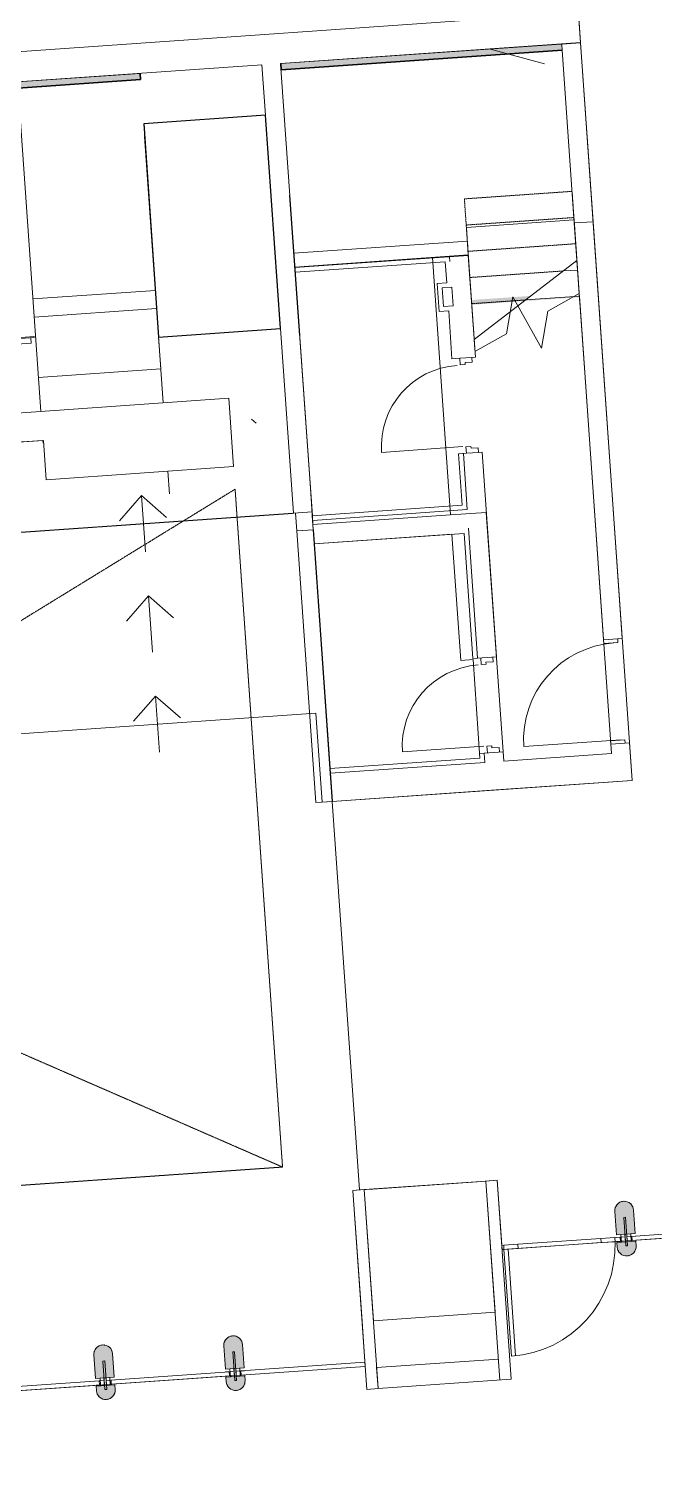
# Model space of a CAD drawing. Header units: millimetres. Extents: x 306 to 836129804, y -168137 to 818603917.
# Drawn here: x 833892113 to 833898772, y 817936032 to 817951346 of the extents above; entities that cross this region are included whole.
import ezdxf

# ---------------------------------------------------------------- set-up
doc = ezdxf.new("R2010")
doc.units = ezdxf.units.MM
doc.header["$LTSCALE"] = 3
doc.linetypes.add('HIDDEN', pattern=[0.375, 0.25, -0.125])
doc.linetypes.add('Overhead', pattern=[1.8, 1.2, -0.6])
for name, color, linetype, lineweight in [('A-010-M_LINE', 251, 'Continuous', 13), ('A-010-M_LINE-T', 251, 'Continuous', 13), ('A-010-M_LINE_Over', 251, 'Overhead', 13), ('A-200-M_WALL_EXT', 251, 'Continuous', 13), ('A-200-M_WALL_INT', 251, 'Continuous', 13), ('A-214-M_CURT_WALL', 251, 'Continuous', 13), ('A-215-M_CURT_PANEL', 251, 'Continuous', 13), ('A-230-H_FLOOR', 251, 'Continuous', 18), ('A-230-M_FLOOR', 251, 'Continuous', 18), ('A-242-M_STAIR', 251, 'Continuous', 13), ('A-242-MB_STAIR', 251, 'Continuous', 13), ('A-325-M_DOOR', 251, 'Continuous', 13), ('A-325-M_DOOR__FRAME', 251, 'Continuous', 13), ('A-340-M_RAILING', 251, 'Continuous', 13), ('A-810-M_ROOMS', 251, 'Continuous', 13), ('S-280-M_COLUMN', 253, 'Continuous', 9), ('S-280-M_STRUCT_FRAME', 253, 'Continuous', 5), ('Z-060-M_DETAIL', 253, 'Continuous', 5), ('Z-060-M_LINE_MEDIUM', 253, 'Continuous', 9)]:
    doc.layers.add(name, color=color, linetype=linetype, lineweight=lineweight)
doc.layers.add('UAJ-00XREF', color=7, linetype='Continuous')
doc.layers.get('A-230-M_FLOOR').off()

# ---------------------------------------------------------------- blocks, each defined once
blk = doc.blocks.new('System Panel - ARC_Glazed-29123606-0300')
at = {"layer": 'A-215-M_CURT_PANEL', "lineweight": 9}
for p, q in [((683, 44), (-683, 44)), ((-683, 44), (-683, 0)), ((-683, 0), (683, 0)), ((683, 0), (683, 44))]:
    blk.add_line(p, q, dxfattribs=at)
blk = doc.blocks.new('System Panel - ARC_Glazed-V3-0300')
at = {"layer": 'A-215-M_CURT_PANEL', "lineweight": 9}
for p, q in [((740, 44), (-740, 44)), ((-740, 44), (-740, 0)), ((-740, 0), (740, 0)), ((740, 0), (740, 44))]:
    blk.add_line(p, q, dxfattribs=at)
blk = doc.blocks.new('Top Rail Type - Top Rail_Internal_-14509061-0300')
at = {"layer": 'A-340-M_RAILING'}
for p, q in [((77300, 31606), (92817, 31606)), ((77300, 25558), (77300, 31606)), ((77350, 31556), (92817, 31556)), ((77350, 25558), (77350, 31556)), ((92817, 31606), (92817, 31556))]:
    blk.add_line(p, q, dxfattribs=at)
blk = doc.blocks.new('System Panel - ARC_Glazed-29123609-0300')
at = {"layer": 'A-215-M_CURT_PANEL', "lineweight": 9}
for p, q in [((683, 44), (-683, 44)), ((-683, 44), (-683, 0)), ((-683, 0), (683, 0)), ((683, 0), (683, 44))]:
    blk.add_line(p, q, dxfattribs=at)
blk = doc.blocks.new('Circular Mullion - ARC_CW_CERAMIC MULLION-30650210-0300')
at = {"layer": 'Z-060-M_LINE_MEDIUM', "lineweight": 18}
h = blk.add_hatch(color=256, dxfattribs=at)
h.paths.add_polyline_path([(0, 160), (28, 156), (50, 147), (76, 124), (87, 110), (97, 86), (100, 46), (100, 10), (-100, 10), (-100, 60), (-93, 94), (-87, 110), (-71, 131), (-50, 147), (-17, 158), (-10, 159)], flags=0)
h.paths.add_polyline_path([(-17, -73), (100, -73), (100, -323), (93, -358), (87, -373), (71, -394), (45, -412), (21, -421), (0, -423), (-26, -420), (-50, -410), (-76, -388), (-87, -373), (-97, -349), (-100, -323), (-100, -73), (-46, -73)], flags=0)
at = {"layer": 'Z-060-M_DETAIL', "lineweight": 18}
for p, q in [((-100, 60), (-100, 10)), ((-100, 10), (100, 10)), ((100, 10), (100, 60)), ((100, -73), (-100, -73)), ((-100, -73), (-100, -323)), ((100, -323), (100, -73))]:
    blk.add_line(p, q, dxfattribs=at)
for centre, start, end in [((0, 60), 0, 180), ((0, -323), 180, 360)]:
    blk.add_arc(centre, 100, start, end, dxfattribs=at)
at = {"layer": 'Z-060-M_LINE_MEDIUM'}
for p, q in [((-63, 0), (-100, 0)), ((-63, -44), (-63, 0)), ((-52, 10), (-52, -73)), ((-10, 53), (-10, -252)), ((10, 53), (-10, 53)), ((10, -252), (10, 53)), ((52, 10), (52, -73)), ((63, 0), (100, 0)), ((63, -44), (63, 0)), ((-63, -44), (-100, -44)), ((63, -44), (100, -44)), ((-10, -252), (10, -252))]:
    blk.add_line(p, q, dxfattribs=at)
blk = doc.blocks.new('Circular Mullion - CERAMIC_MULLIONS-V34-0300')
at = {"layer": 'A-214-M_CURT_WALL', "lineweight": 9}
for p, q in [((-10, -73), (-10, 10)), ((10, 10), (10, -73))]:
    blk.add_line(p, q, dxfattribs=at)
for centre, start, end in [((0, 60), 96.6454, 102.023), ((0, 60), 77.977, 83.3546), ((0, 60), 156.6454, 162.023), ((0, 60), 137.977, 143.3546), ((0, 60), 36.6454, 42.023), ((0, 60), 17.977, 23.3546), ((0, -323), 197.977, 203.3546), ((0, -323), 216.6454, 222.023), ((0, -323), 257.977, 263.3546), ((0, -323), 276.6454, 282.023), ((0, -323), 317.977, 323.3546), ((0, -323), 336.6454, 342.023)]:
    blk.add_arc(centre, 100, start, end, dxfattribs=at)
blk = doc.blocks.new('DCW_01d - L_GF_EMERGENCY EXIT_SINGLE DOOR_MULLION_COLUMN-40867545-0300')
at = {"layer": 'A-325-M_DOOR'}
for p, q in [((593, 1140), (593, 0)), ((638, 1141), (638, 0)), ((488, 0), (-398, 0)), ((-398, 0), (-398, -45)), ((488, -45), (488, 0)), ((-398, -45), (488, -45)), ((638, 0), (593, 0))]:
    blk.add_line(p, q, dxfattribs=at)
at = {"layer": 'A-325-M_DOOR', "lineweight": 9}
for p, q in [((-548, 0), (-658, 0)), ((-548, -45), (-548, 0)), ((638, 0), (488, 0)), ((638, -45), (638, 0)), ((658, 0), (638, 0)), ((638, 0), (638, -45)), ((-658, -45), (-548, -45)), ((-398, 0), (-548, 0)), ((-548, 0), (-548, -45)), ((-548, -45), (-398, -45)), ((488, -45), (638, -45)), ((638, -45), (658, -45))]:
    blk.add_line(p, q, dxfattribs=at)
at = {"layer": 'A-325-M_DOOR'}
blk.add_arc((637, -45), 1186, 89.9789, 177.8284, dxfattribs=at)
blk = doc.blocks.new('Circular Mullion - CERAMIC_MULLIONS-V40-0300')
at = {"layer": 'Z-060-M_DETAIL'}
h = blk.add_hatch(dxfattribs=at)
h.set_pattern_fill('FP_20', color=256, style=0, pattern_type=2)
h.set_pattern_definition([(310, (-95612.9, 12466.2), (-378.663, -1413.188), [152.4, -1676.4]), (5, (-95612.9, 12466.2), (-543.072, 1456.275), [121.92, -1341.12]), (259.549, (-95491.4, 12476.8), (-1597.993, -889.342), [129.52, -1424.72]), (313.816, (-95612.9, 12059.8), (-425.657, -2152.884), [228.6, -2514.6]), (263.364, (-95432.2, 12087.8), (-2302.92, -1490.54), [194.28, -2137.08]), (8.816, (-95612.9, 12059.8), (1210.45, 2461.7), [182.88, -2011.68]), (339, (-95409.7, 12161.4), (353.941, -1419.581), [152.4, -1676.4]), (34, (-95409.7, 12161.4), (-1180.998, 1010.4), [121.92, -1341.12]), (288.549, (-95308.6, 12229.5), (-966.475, -1552.558), [129.52, -1424.72]), (322.5, (-95612.9, 12466.17), (659.7864, 151.2082), [67.056, -1257.808, 67.056, -2640.584]), (322.5, (-95612.9, 12466.17), (659.7864, 151.2082), [-1391.92, -1294.384, 67.056, -1279.144]), (352.5, (-95612.9, 12466.2), (723.772, 635.782), [67.056, -709.168, 67.056, -1740.408]), (352.5, (-95612.9, 12466.2), (723.772, 635.782), [-843.28, -1227.328, 67.056, -446.024]), (32.5, (-96066, 12466.2), (499.963, 963.728), [67.056, -440.944, 67.056, -3621.024]), (32.5, (-96066, 12466.2), (499.963, 963.728), [-575.056, -1517.904, 67.056, -2036.064]), (42.5, (-96269.2, 12466.2), (-99.357, 1198.254), [67.056, -593.344, 67.056, -985.52, -1493.52]), (42.5, (-96269.2, 12466.2), (-99.357, 1198.254), [-1712.976, 67.056, -1426.464])])
h.paths.add_polyline_path([(-10, 10), (10, 10), (10, -73), (-10, -73), (-10, 0)], flags=0)
at = {"layer": 'A-214-M_CURT_WALL', "lineweight": 9}
for p, q in [((-10, -73), (-10, 10)), ((10, 10), (10, -73))]:
    blk.add_line(p, q, dxfattribs=at)
for centre, start, end in [((0, 60), 96.6454, 102.023), ((0, 60), 77.977, 83.3546), ((0, 60), 156.6454, 162.023), ((0, 60), 137.977, 143.3546), ((0, 60), 36.6454, 42.023), ((0, 60), 17.977, 23.3546), ((0, -323), 197.977, 203.3546), ((0, -323), 216.6454, 222.023), ((0, -323), 257.977, 263.3546), ((0, -323), 276.6454, 282.023), ((0, -323), 317.977, 323.3546), ((0, -323), 336.6454, 342.023)]:
    blk.add_arc(centre, 100, start, end, dxfattribs=at)
blk = doc.blocks.new('System Panel - ARC_Glazed _Reflective_ - AUDITORIUM-41648775-0300')
at = {"layer": 'A-215-M_CURT_PANEL', "lineweight": 9}
for p, q in [((1392, 66), (-1508, 66)), ((-1508, 66), (-1508, -110)), ((1392, -110), (1392, 66)), ((-1508, -110), (1392, -110))]:
    blk.add_line(p, q, dxfattribs=at)
blk = doc.blocks.new('ARC_DOOR_METAL_M10-FH-I - 900x2100mm-38792992-0300')
at = {"layer": 'A-325-M_DOOR'}
blk.add_line((517, 8), (517, -1026), dxfattribs=at)
at = {"layer": 'A-325-M_DOOR__FRAME'}
for p, q in [((-557, 52), (-520, 52)), ((-520, 52), (-520, -100)), ((520, -100), (520, 52)), ((520, 52), (557, 52)), ((-520, -100), (-557, -100)), ((557, -100), (520, -100))]:
    blk.add_line(p, q, dxfattribs=at)
blk.add_arc((517, 8), 1034, 180, 270, dxfattribs=at)
blk = doc.blocks.new('ARC_DOOR_TIMBER_T11-FA-O - 800x2100mm-39390594-0300')
at = {"layer": 'A-325-M_DOOR', "lineweight": 9}
for p, q in [((-507, 63), (-457, 63)), ((-457, 63), (-457, -14)), ((457, 63), (507, 63)), ((457, -14), (457, 63)), ((-437, -67), (-507, -67)), ((-457, -14), (-437, -14)), ((-437, -14), (-437, -67)), ((437, -67), (437, -14)), ((437, -14), (457, -14)), ((507, -67), (437, -67))]:
    blk.add_line(p, q, dxfattribs=at)
at = {"layer": 'A-325-M_DOOR'}
blk.add_line((434, -100), (434, -968), dxfattribs=at)
blk.add_arc((434, -100), 868, 180, 270, dxfattribs=at)
blk = doc.blocks.new('ARC_DOOR_TIMBER_T11-FA-O - 800x2100mm-V146-0300')
at = {"layer": 'A-325-M_DOOR', "lineweight": 9}
for p, q in [((-507, 63), (-457, 63)), ((-507, -67), (-507, 63)), ((-457, 63), (-457, -14)), ((457, 63), (507, 63)), ((457, -14), (457, 63)), ((507, 63), (507, -67)), ((-437, -67), (-507, -67)), ((-457, -14), (-437, -14)), ((-437, -14), (-437, -67)), ((437, -67), (437, -14)), ((437, -14), (457, -14)), ((507, -67), (437, -67))]:
    blk.add_line(p, q, dxfattribs=at)
at = {"layer": 'A-325-M_DOOR'}
blk.add_line((434, -100), (434, -968), dxfattribs=at)
blk.add_arc((434, -100), 868, 180, 270, dxfattribs=at)
blk = doc.blocks.new('System Panel - ARC_Glazed-29123614-0300')
at = {"layer": 'A-215-M_CURT_PANEL', "lineweight": 9}
for p, q in [((688, 44), (-688, 44)), ((-688, 44), (-688, 0)), ((-688, 0), (688, 0)), ((688, 0), (688, 44))]:
    blk.add_line(p, q, dxfattribs=at)
blk = doc.blocks.new('Circular Mullion - CERAMIC_MULLIONS-V242-0300')
at = {"layer": 'A-214-M_CURT_WALL', "lineweight": 9}
for p, q in [((-10, -73), (-10, 10)), ((10, 10), (10, -73))]:
    blk.add_line(p, q, dxfattribs=at)
for centre, start, end in [((0, 60), 96.6454, 102.023), ((0, 60), 77.977, 83.3546), ((0, 60), 156.6454, 162.023), ((0, 60), 137.977, 143.3546), ((0, 60), 36.6454, 42.023), ((0, 60), 17.977, 23.3546), ((0, -323), 197.977, 203.3546), ((0, -323), 216.6454, 222.023), ((0, -323), 257.977, 263.3546), ((0, -323), 276.6454, 282.023), ((0, -323), 317.977, 323.3546), ((0, -323), 336.6454, 342.023)]:
    blk.add_arc(centre, 100, start, end, dxfattribs=at)
blk = doc.blocks.new('System Panel - ARC_Glazed _Reflective_ - AUDITORIUM-41648778-0300')
at = {"layer": 'A-215-M_CURT_PANEL', "lineweight": 9}
for p, q in [((-1260, 65.5), (-1450, 65.5)), ((-1450, 65.5), (-1450, -109.5)), ((-1450, -109.5), (-1260, -109.5))]:
    blk.add_line(p, q, dxfattribs=at)
blk = doc.blocks.new('INTERPRETORS BOOTH STAIR - INTERPRETORS BOOTH STAIR-36309088-0300')
at = {"layer": 'A-230-H_FLOOR'}
blk.add_hatch(color=50, dxfattribs=at).paths.add_polyline_path([(94876, 22530), (95817, 22530), (95817, 22541), (95242, 22541), (95301, 22580), (94667, 22580), (94667, 22530), (94820, 22530)], flags=0)
blk = doc.blocks.new('3A35X-MAGP-P-MP-00')
at = {"layer": 'A-230-H_FLOOR', "lineweight": 9}
h = blk.add_hatch(dxfattribs=at)
h.set_pattern_fill('FP_138', color=256, angle=3.9989, style=0, pattern_type=2)
h.set_pattern_definition([(53.9989, (834383717.2, 817919328.7), (1462.816, -25.562), [152.4, -1676.4]), (358.9989, (834383717.2, 817919328.7), (-387.846, 1505.07), [121.92, -1341.12]), (104.4499, (834383839.1, 817919326.5), (1074.982, 1479.501), [129.52, -1424.72]), (50.183, (834383688.9, 817919734), (2186.81, -184.288), [228.6, -2514.6]), (100.635, (834383871, 817919718.7), (1756.557, 2107.05), [194.28, -2137.08]), (355.183, (834383688.9, 817919734), (1756.58, 2107.03), [182.88, -2011.68]), (24.9989, (834383898.7, 817919646.9), (1267.016, -731.544), [152.4, -1676.4]), (329.9989, (834383898.7, 817919646.9), (390.455, 1504.396), [121.92, -1341.12]), (75.4499, (834384004.2, 817919585.9), (1657.477, 772.84), [129.52, -1424.72]), (41.4989, (834383717.2, 817919328.66), (-22.524, 676.5165), [67.056, -1257.808, 67.056, -1294.384, -1346.2]), (41.4989, (834383717.2, 817919328.66), (-22.524, 676.5165), [-2686.304, 67.056, -1279.144]), (11.4989, (834383717.2, 817919328.66), (477.3656, 836.772), [67.056, -709.168, 67.056, -1227.328, -513.08]), (11.4989, (834383717.2, 817919328.66), (477.3656, 836.772), [-2070.608, 67.056, -446.024]), (331.4989, (834383265.17, 817919297.06), (1085.2828, 29.9265), [67.056, -440.944, 67.056, -1517.904, -2103.12]), (331.4989, (834383265.17, 817919297.06), (1085.2828, 29.9265), [-2092.96, 67.056, -2036.064]), (321.4989, (834383062.5, 817919282.9), (1167.964, 285.56), [67.056, -593.344, 67.056, -985.52, -1493.52]), (321.4989, (834383062.5, 817919282.9), (1167.964, 285.56), [-1712.976, 67.056, -1426.464])])
h.paths.add_polyline_path([(834474616, 817947142), (834474607, 817947266), (834474009, 817947224), (834474017, 817947100)], flags=0)
at = {"layer": 'S-280-M_STRUCT_FRAME'}
blk.add_hatch(color=256, dxfattribs=at).paths.add_polyline_path([(834474645, 817950915), (834477546, 817951117), (834477541, 817951182), (834474549, 817950975), (834474553, 817950908)], flags=0)
h = blk.add_hatch(color=256, dxfattribs=at)
h.paths.add_polyline_path([(834472345, 817950754), (834473057, 817950804), (834473052, 817950870), (834471749, 817950779), (834471753, 817950712), (834471784, 817950715)], flags=0)
h.paths.add_polyline_path([(834471484, 817950694), (834471529, 817950697), (834471524, 817950763), (834462117, 817950106), (834462122, 817950039), (834471482, 817950693)], flags=0)
h.paths.add_polyline_path([(834461849, 817950020), (834461897, 817950023), (834461893, 817950090), (834460491, 817949992), (834460496, 817949925), (834460662, 817949937)], flags=0)
at = {"layer": 'A-010-M_LINE'}
for p, q in [((834477718, 817951519), (834458972, 817950208)), ((834477741, 817951199), (834477718, 817951519)), ((834474548, 817950976), (834477741, 817951199)), ((834476768, 817951132), (834477356, 817950972)), ((834474882, 817946198), (834474548, 817950976)), ((834459144, 817949899), (834474349, 817950962)), ((834474349, 817950962), (834474387, 817950424)), ((834474545, 817948153), (834474683, 817946184)), ((834473066, 817946372), (834472833, 817946104)), ((834473108, 817945773), (834473066, 817946372)), ((834473066, 817946372), (834473334, 817946139)), ((834474683, 817946184), (834474882, 817946198)), ((834473140, 817945304), (834472908, 817945036)), ((834473182, 817944706), (834473140, 817945304)), ((834473140, 817945304), (834473408, 817945071)), ((834473215, 817944237), (834472982, 817943969)), ((834473257, 817943638), (834473215, 817944237)), ((834473215, 817944237), (834473483, 817944004))]:
    blk.add_line(p, q, dxfattribs=at)
at = {"layer": 'A-010-M_LINE', "lineweight": 25}
for p, q in [((834474387, 817950424), (834473090, 817950333)), ((834474545, 817948153), (834474387, 817950424)), ((834473090, 817950333), (834473248, 817948062)), ((834473248, 817948062), (834474545, 817948153))]:
    blk.add_line(p, q, dxfattribs=at)
at = {"layer": 'A-010-M_LINE', "lineweight": 30}
blk.add_line((834474751, 817948077), (834474646, 817949574), dxfattribs=at)
at = {"layer": 'A-010-M_LINE', "lineweight": 9}
for p, q in [((834473996, 817947409), (834460163, 817946442)), ((834474047, 817946681), (834473996, 817947409)), ((834462160, 817946272), (834472022, 817946961)), ((834472022, 817946961), (834472052, 817946541)), ((834472052, 817946541), (834474047, 817946681))]:
    blk.add_line(p, q, dxfattribs=at)
at = {"layer": 'A-010-M_LINE', "linetype": 'Overhead'}
for p, q in [((834460735, 817938252), (834474063, 817946441)), ((834474568, 817939219), (834474063, 817946441)), ((834474568, 817939219), (834460231, 817945474)), ((834460735, 817938252), (834474568, 817939219))]:
    blk.add_line(p, q, dxfattribs=at)
at = {"layer": 'A-010-M_LINE-T'}
for p, q in [((834473099, 817950199), (834473297, 817947360)), ((834473348, 817946632), (834473365, 817946393))]:
    blk.add_line(p, q, dxfattribs=at)
at = {"layer": 'A-010-M_LINE_Over'}
blk.add_line((834459578, 817945128), (834474683, 817946184), dxfattribs=at)
at = {"layer": 'A-200-M_WALL_EXT', "lineweight": 13}
for p, q in [((834477741, 817951196), (834477541, 817951182)), ((834477541, 817951182), (834477546, 817951117)), ((834477741, 817951196), (834477874, 817949291)), ((834477674, 817949277), (834477546, 817951117)), ((834471753, 817950712), (834471994, 817947269)), ((834477874, 817949291), (834477674, 817949277)), ((834476536, 817949085), (834474690, 817948956)), ((834476546, 817948936), (834476536, 817949085)), ((834474690, 817948956), (834474700, 817948807)), ((834474700, 817948807), (834476546, 817948936)), ((834474816, 817947156), (834474707, 817948714)), ((834474816, 817947156), (834474886, 817946158)), ((834471791, 817946944), (834472016, 817946960)), ((834472016, 817946960), (834472018, 817946930)), ((834474906, 817945859), (834474965, 817945021)), ((834474965, 817945021), (834475040, 817943953))]:
    blk.add_line(p, q, dxfattribs=at)
at = {"layer": 'A-200-M_WALL_INT'}
for p, q in [((834477874, 817949291), (834477674, 817949277)), ((834478185, 817944849), (834477874, 817949291)), ((834477674, 817949277), (834477702, 817948877)), ((834476546, 817948931), (834474700, 817948802)), ((834474704, 817948752), (834476300, 817948863)), ((834476300, 817948863), (834476316, 817948641)), ((834476346, 817948917), (834476350, 817948867)), ((834476622, 817947847), (834476546, 817948931)), ((834476316, 817948641), (834476216, 817948634)), ((834476216, 817948634), (834476237, 817948334)), ((834476269, 817948587), (834476369, 817948594)), ((834476283, 817948388), (834476269, 817948587)), ((834476369, 817948594), (834476383, 817948395)), ((834476383, 817948395), (834476283, 817948388)), ((834477729, 817948497), (834477985, 817944835)), ((834476237, 817948334), (834476337, 817948341)), ((834476337, 817948341), (834476372, 817947830)), ((834476372, 817947830), (834476455, 817947836)), ((834476585, 817947845), (834476622, 817947847)), ((834476692, 817946836), (834476655, 817946833)), ((834476845, 817944655), (834476692, 817946836)), ((834476526, 817946824), (834476443, 817946818)), ((834476443, 817946818), (834476481, 817946270)), ((834476493, 817946822), (834476535, 817946223)), ((834476481, 817946270), (834474885, 817946158)), ((834476535, 817946223), (834474889, 817946108)), ((834474885, 817946158), (834474906, 817945859)), ((834474906, 817945859), (834476502, 817945970)), ((834476502, 817945970), (834476595, 817944638)), ((834476549, 817946024), (834476645, 817944641)), ((834477985, 817944835), (834478185, 817944849)), ((834476595, 817944638), (834476845, 817944655)), ((834476916, 817943643), (834476666, 817943626)), ((834476666, 817943626), (834476670, 817943576)), ((834476716, 817943629), (834476723, 817943530)), ((834476923, 817943544), (834476916, 817943643)), ((834478070, 817943624), (834476923, 817943544)), ((834478262, 817943738), (834478063, 817943724)), ((834478063, 817943724), (834478070, 817943624)), ((834478290, 817943339), (834478262, 817943738)), ((834476670, 817943576), (834475073, 817943465)), ((834475073, 817943465), (834475098, 817943115)), ((834476723, 817943530), (834475077, 817943415)), ((834475098, 817943115), (834478290, 817943339)), ((834476854, 817939078), (834476734, 817939070)), ((834476734, 817939070), (834476882, 817936950)), ((834477002, 817936958), (834476854, 817939078)), ((834475437, 817938979), (834475317, 817938971)), ((834475317, 817938971), (834475466, 817936851)), ((834475585, 817936859), (834475437, 817938979)), ((834476867, 817937174), (834475570, 817937084)), ((834475570, 817937084), (834475585, 817936859)), ((834475585, 817936859), (834477002, 817936958)), ((834475466, 817936851), (834475585, 817936859))]:
    blk.add_line(p, q, dxfattribs=at)
at = {"layer": 'A-242-M_STAIR', "lineweight": 9}
for p, q in [((834476609, 817948037), (834477702, 817948877)), ((834477734, 817948422), (834477702, 817948877)), ((834477710, 817948776), (834477558, 817948766)), ((834477729, 817948497), (834477156, 817948457)), ((834476616, 817947933), (834476609, 817948037))]:
    blk.add_line(p, q, dxfattribs=at)
at = {"layer": 'A-242-M_STAIR', "linetype": 'Overhead'}
blk.add_line((834477020, 817948487), (834477022, 817948487), dxfattribs=at)
at = {"layer": 'A-242-M_STAIR'}
blk.add_line((834477020, 817948487), (834477022, 817948487), dxfattribs=at)
at = {"layer": 'A-242-MB_STAIR', "linetype": 'HIDDEN', "lineweight": 9}
for p, q in [((834477651, 817949614), (834476504, 817949534)), ((834477702, 817948877), (834477651, 817949614)), ((834476609, 817948037), (834476504, 817949534)), ((834477670, 817949335), (834476524, 817949255)), ((834477690, 817949056), (834476543, 817948975)), ((834477558, 817948766), (834476563, 817948696)), ((834477156, 817948457), (834476582, 817948417))]:
    blk.add_line(p, q, dxfattribs=at)
at = {"layer": 'A-242-MB_STAIR'}
for p, q in [((834477727, 817948524), (834477391, 817948338)), ((834477021, 817948490), (834476954, 817948095)), ((834477324, 817947943), (834477021, 817948490)), ((834477391, 817948338), (834477324, 817947943)), ((834476954, 817948095), (834476617, 817947909))]:
    blk.add_line(p, q, dxfattribs=at)
at = {"layer": 'A-810-M_ROOMS', "flags": 128}
blk.add_lwpolyline([(834477312, 817957329), (834477857, 817949528), (834478290, 817943339), (834476844, 817943237), (834475098, 817943115), (834475387, 817938976), (834475530, 817938985), (834476641, 817939063), (834476854, 817939078), (834476905, 817938340), (834482543, 817938734)], dxfattribs=at)
for points in [[(834477671, 817949310), (834476525, 817949230), (834476546, 817948936), (834476165, 817948909), (834476357, 817946166), (834476737, 817946192), (834476923, 817943544), (834478070, 817943624), (834477790, 817947630), (834477727, 817948532), (834477672, 817949310)], [(834476357, 817946166), (834476165, 817948909), (834474700, 817948807), (834474823, 817947047), (834474861, 817946507), (834474892, 817946063)], [(834476596, 817944625), (834476465, 817944616), (834476371, 817945961), (834474906, 817945859), (834475073, 817943465), (834476670, 817943576)], [(834459719, 817942040), (834459979, 817938324), (834460073, 817938331), (834460230, 817936086), (834460234, 817936032), (834475449, 817937095), (834475415, 817937574), (834475317, 817938971), (834475387, 817938976), (834475098, 817943115), (834474989, 817943108), (834474922, 817944055), (834459653, 817942988)]]:
    blk.add_lwpolyline(points, close=True, dxfattribs=at)
at = {"layer": 'S-280-M_COLUMN', "lineweight": 13}
for p, q in [((834476734, 817939070), (834475437, 817938979)), ((834476832, 817937673), (834476734, 817939070)), ((834475437, 817938979), (834475535, 817937582)), ((834475535, 817937582), (834476832, 817937673))]:
    blk.add_line(p, q, dxfattribs=at)
at = {"layer": 'S-280-M_STRUCT_FRAME', "lineweight": 9}
for p, q in [((834477741, 817951198), (834474549, 817950975)), ((834477541, 817951182), (834477741, 817951196)), ((834477546, 817951117), (834477541, 817951182)), ((834473052, 817950870), (834471749, 817950779)), ((834473214, 817948559), (834471910, 817948468)), ((834473227, 817948366), (834471924, 817948275)), ((834471924, 817948067), (834471406, 817948031)), ((834471925, 817948057), (834471406, 817948021)), ((834471924, 817948067), (834471925, 817948057)), ((834473273, 817947722), (834473249, 817948062)), ((834471891, 817947995), (834471411, 817947961)), ((834471887, 817948054), (834471891, 817947995)), ((834471969, 817947631), (834473273, 817947722))]:
    blk.add_line(p, q, dxfattribs=at)
at = {"layer": 'S-280-M_STRUCT_FRAME', "lineweight": 35}
for p, q in [((834477741, 817951196), (834477741, 817951198)), ((834474549, 817950975), (834474553, 817950908)), ((834474553, 817950908), (834477546, 817951117)), ((834473057, 817950804), (834473052, 817950870)), ((834471753, 817950712), (834473057, 817950804))]:
    blk.add_line(p, q, dxfattribs=at)
at = {"layer": 'A-214-M_CURT_WALL', "lineweight": 18, "extrusion": (0, 0, -1), "rotation": 176.0010914742286}
for p in [(-834478228, 817938432), (-834474065, 817936999), (-834472682, 817936902)]:
    blk.add_blockref('Circular Mullion - ARC_CW_CERAMIC MULLION-30650210-0300', p, dxfattribs=at)
at = {"layer": 'A-215-M_CURT_PANEL'}
for name, p, rotation in [('System Panel - ARC_Glazed _Reflective_ - AUDITORIUM-41648778-0300', (834474685, 817947447), 93.9989085257714), ('System Panel - ARC_Glazed _Reflective_ - AUDITORIUM-41648775-0300', (834474884, 817944612), 93.9989085257714), ('System Panel - ARC_Glazed-V3-0300', (834478976, 817938485), 3.998908525771384), ('System Panel - ARC_Glazed-29123609-0300', (834473374, 817936950), 3.998908525771384), ('System Panel - ARC_Glazed-29123614-0300', (834474762, 817937047), 3.998908525771384), ('System Panel - ARC_Glazed-29123606-0300', (834471991, 817936853), 3.998908525771384)]:
    blk.add_blockref(name, p, dxfattribs=dict(at, rotation=rotation))
at = {"layer": 'A-230-M_FLOOR', "rotation": 3.998908525771384}
blk.add_blockref('INTERPRETORS BOOTH STAIR - INTERPRETORS BOOTH STAIR-36309088-0300', (834383717, 817919329), dxfattribs=at)
at = {"layer": 'A-325-M_DOOR'}
for name, p, rotation in [('ARC_DOOR_TIMBER_T11-FA-O - 800x2100mm-V146-0300', (834476557, 817947334), 273.9989085257714), ('ARC_DOOR_METAL_M10-FH-I - 900x2100mm-38792992-0300', (834478124, 817944286), 273.9989085257712), ('ARC_DOOR_TIMBER_T11-FA-O - 800x2100mm-39390594-0300', (834476780, 817944142), 273.9989085257714), ('DCW_01d - L_GF_EMERGENCY EXIT_SINGLE DOOR_MULLION_COLUMN-40867545-0300', (834477562, 817938386), 183.9989085257713)]:
    blk.add_blockref(name, p, dxfattribs=dict(at, rotation=rotation))
at = {"layer": 'A-340-M_RAILING', "rotation": 3.998908525771384}
blk.add_blockref('Top Rail Type - Top Rail_Internal_-14509061-0300', (834383717, 817919329), dxfattribs=at)
at = {"layer": 'Z-060-M_DETAIL', "extrusion": (0, 0, -1), "rotation": 176.0010914742286}
for name, p in [('Circular Mullion - CERAMIC_MULLIONS-V40-0300', (-834478228, 817938432)), ('Circular Mullion - CERAMIC_MULLIONS-V242-0300', (-834474065, 817936999)), ('Circular Mullion - CERAMIC_MULLIONS-V34-0300', (-834472682, 817936902))]:
    blk.add_blockref(name, p, dxfattribs=at)

msp = doc.modelspace()

# ---------------------------------------------------------------- block references
at = {"layer": 'UAJ-00XREF', "ltscale": 0.5}
msp.add_blockref('3A35X-MAGP-P-MP-00', (-579753, 0), dxfattribs=at)

doc.saveas('drawing.dxf')
